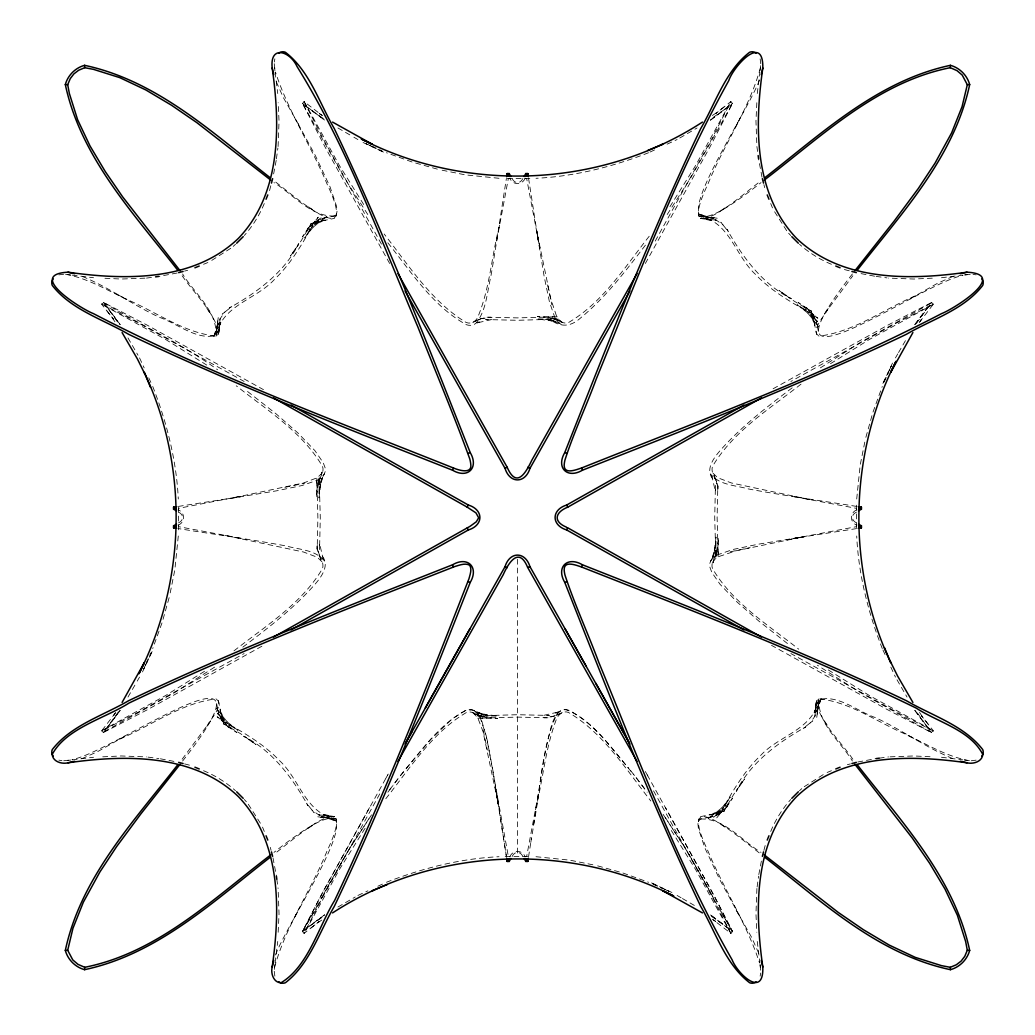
<?xml version="1.0" encoding="UTF-8"?>
<svg xmlns="http://www.w3.org/2000/svg" width="1035" height="1035" viewBox="0 0 1035 1035"><rect width="100%" height="100%" fill="white"/><g stroke="black" fill="none" stroke-linecap="round" stroke-linejoin="round"><path stroke-width="0.75" stroke-dasharray="5 3.75" d="M314.368 911.343L302.492 931.616L325.391 887.37L387.737 774.956M645.348 263.472L709.609 147.63L732.508 103.384L691.121 177.153L665.246 217.57M381.449 244.131L323.502 139.415L304.018 101.585L322.493 115.726M653.551 790.869L711.498 895.586L730.982 933.415L712.507 919.274M278.092 146.517L279.036 121.134L278.169 102.737M756.908 888.483L755.964 913.866L756.831 932.263M178.292 536.001L174.824 569.923L169.559 596.134M178.537 529.829L178.537 505.171M856.462 505.171L856.462 529.829M856.708 498.999L860.176 465.077L865.441 438.866M278.169 932.263L279.036 913.866L278.156 890.074M756.831 102.737L755.964 121.134L756.844 144.926M65.593 274.327C87.574 278.104 106.954 290.214 126.93 299.464C156.194 311.936 183.997 332.895 216.147 336.142L220.817 322.48L218.346 334.551L218.825 333.257L220.119 318.767L218.346 334.551C198.565 342.145 178.059 323.709 159.701 317.435C132.389 304.859 108.015 286.527 79.993 275.491M969.407 760.673C946.068 756.533 925.562 743.453 904.318 733.647C876.347 721.628 849.631 701.795 818.853 698.858L814.183 712.52L816.654 700.449L816.175 701.743L814.881 716.233L816.654 700.449C836.435 692.855 856.941 711.291 875.299 717.565C902.611 730.141 926.985 748.46 955.007 759.509M274.327 969.407L274.935 964.348M760.065 70.652L760.673 65.593M216.535 331.226L218.256 317.357L215.966 334.615L213.818 336.582L218.644 321.497L215.966 334.615C217.169 310.888 193.894 292.75 182.626 273.99M275.129 962.822L277.742 941.462M757.258 93.538L759.871 72.178M818.465 703.774L816.744 717.643L819.034 700.385L821.182 698.418L816.356 713.503L819.034 700.385C817.831 724.112 841.106 742.25 852.374 761.01M274.301 61.971L274.857 58.866M760.699 973.029L760.143 976.134M276.203 160.412L273.007 177.14M276.41 158.86L277.885 148.057M757.115 886.943L758.59 876.14M758.797 874.588L761.993 857.86M387.84 242.811C411.425 272.127 432.811 306.282 466.423 324.731C469.683 325.857 473.551 325.546 476.139 323.036C486.528 310.151 486.993 292.284 490.784 276.785C496.502 244.053 501.186 211.14 506.425 178.318M533.517 824.96C541.227 788.295 540.917 748.719 556.778 714.318C558.835 711.252 562.484 709.04 566.249 709.738C593.391 720.308 609.938 747.49 628.814 768.332M530.8 842.451C537.45 804.337 541.15 765.564 550.84 728.032C552.884 719.571 558.706 705.754 569.806 710.683C596.949 725.548 614.906 752.367 634.481 775.526M528.536 856.902L531.369 838.829M496.722 240.741L508.379 178.369M538.278 794.259L526.621 856.631M274.56 967.389C285.699 926.105 311.121 890.398 327.073 850.951C360.115 781.386 297.174 836.487 275.776 852.853M760.44 67.611C749.301 108.895 723.866 144.59 707.927 184.049C674.885 253.614 737.826 198.513 759.224 182.147M275.776 182.147C297.174 198.513 360.115 253.614 327.073 184.049C311.315 146.09 288.131 111.288 275.465 72.062M759.224 852.853C737.826 836.487 674.885 781.386 707.927 850.951C723.685 888.91 746.869 923.712 759.535 962.938M336.142 216.147L337.074 211.088L336.595 206.379L330.1 186.999L315.468 155.806L295.816 119.62M739.184 915.38L719.532 879.194L704.9 848.001L698.405 828.621L697.926 823.912L698.858 818.853M499.569 225.164C491.56 255.658 490.034 288.131 477.717 317.331C475.764 321.769 470.576 324.498 466.009 322.39C431.284 301.366 408.786 265.452 384.14 233.988M535.431 809.836C543.026 779.847 545.29 748.344 556.377 719.351C558.163 714.603 563.208 710.269 568.448 712.429C603.599 733.09 626.059 769.497 650.86 801.012M310.966 927.968L319.323 921.473L304.018 933.415L323.502 895.586L381.449 790.869M724.034 107.032L715.677 113.527L730.93 101.546L711.498 139.415L653.551 244.131M269.553 190.608L271.092 184.618M763.908 850.382L765.447 844.392M169.132 597.674L162.197 622.346L152.727 648.557M865.868 437.326L872.803 412.654L882.273 386.443M389.652 263.472L325.391 147.63L302.492 103.384L343.879 177.153L369.754 217.57M647.263 774.956L709.609 887.37L732.508 931.616L717.371 905.302M213.818 336.582L220.17 318.651L225.009 311.884L222.189 314.187L231.995 306.386L229.252 308.055C257.029 292.387 284.069 272.813 298.792 243.613L290.537 255.943L301.379 240.482L311.263 223.327L302.556 236.717L318.25 217.156L311.884 225.009L307.279 228.864L314.187 222.189L311.884 225.009L321.756 217.479L312.945 222.81L324.576 217.79L321.497 218.644L334.615 215.966L336.582 213.818M821.182 698.418L814.83 716.349L809.991 723.116L812.811 720.813L803.005 728.614L805.747 726.945C777.971 742.612 750.931 762.187 736.208 791.387L744.463 779.057L733.621 794.518L723.737 811.673L732.444 798.283L720.813 812.811L727.721 806.136L713.244 817.521L722.055 812.19L710.424 817.21L713.503 816.356L700.385 819.034L698.418 821.182M216.147 336.142C221.115 305.312 256.098 299.736 274.611 279.269C290.861 263.886 302.052 244.105 313.062 224.893L304.639 237.895L319.362 219.252L309.219 230.223L326.931 216.341L314.549 224.556L325.106 220.119L311.056 223.922L325.106 220.119M818.853 698.858C813.885 729.688 778.902 735.264 760.389 755.731C744.139 771.114 732.948 790.895 721.938 810.107L730.361 797.105L715.638 815.748L725.781 804.777L708.069 818.659L720.451 810.444L709.894 814.881L723.944 811.078L709.894 814.881M275.491 955.007C289.968 915.445 406.289 747.71 273.99 852.374M759.509 79.993C744.877 119.814 628.775 287.2 761.01 182.626M264.287 203.559C259.487 215.176 252.669 226.122 244.273 235.501M770.713 831.441C775.513 819.823 782.331 808.878 790.727 799.499M233.988 650.86C265.503 626.059 301.909 603.599 322.571 568.448C324.964 559.806 315.093 553.026 317.266 543.957L317.189 549.223L317.887 517.5L316.801 477.86L316.581 497.628L319.22 477.924L318.146 484.095L321.95 472.115L317.37 487.097C316.736 479.697 325.055 473.926 322.571 466.552C302.505 432.125 266.978 410.119 236.252 385.796M801.012 384.14C769.497 408.941 733.09 431.401 712.429 466.552C710.036 475.194 719.907 481.974 717.734 491.043L717.811 485.777L717.113 517.5L718.199 557.14L718.419 537.372L715.78 557.076L716.854 550.905L713.05 562.885L717.63 547.903C718.264 555.303 709.945 561.073 712.429 568.448C732.495 602.875 768.022 624.881 798.748 649.204M242.811 647.16C268.207 627.947 293.772 608.425 314.873 584.4C321.368 576.935 330.113 565.291 321.937 555.666L323.179 559.198L319.634 543.647L319.569 549.339L320.281 517.5L319.168 477.691L318.948 497.887L321.587 478.274L319.686 487.718L323.179 475.802L319.673 484.781L325.288 471.43L325.055 467.613L323.166 462.606L314.873 450.6L297.886 432.94L276.099 413.858L245.153 389.587M792.189 387.84C766.793 407.053 741.228 426.575 720.127 450.6C713.633 458.065 704.887 469.709 713.063 479.334L711.821 475.802L715.366 491.353L715.431 485.661L714.719 517.5L715.832 557.309L716.052 537.113L713.413 556.726L715.314 547.282L711.821 559.198L715.327 550.219L709.712 563.57L709.945 567.387L711.834 572.394L720.127 584.4L737.114 602.059L758.901 621.142L789.847 645.413M143.723 668.946L145.65 664.573M146.297 663.124L150.799 652.93M884.201 382.07L888.703 371.875M889.35 370.426L891.277 366.054M142.494 671.922L152.598 650.51L143.671 668.713M892.506 363.078L882.402 384.49L891.329 366.286M182.626 761.01C289.464 624.467 112.634 752.794 72.062 759.535M852.374 273.99C745.536 410.533 922.366 282.206 962.938 275.465M294.755 917.152L299.464 908.07M735.536 126.93L740.245 117.848M316.956 906.544L324.835 891.937M317.629 905.302L302.466 931.591L319.893 897.513L369.637 807.365M321.135 898.781L322.597 896.077M323.334 894.706L327.112 887.707M325.585 890.527L346.777 852.995L369.754 817.43M327.888 886.283L349.804 847.988L371.888 814.338M385.796 778.411L389.652 771.528M322.415 472.801L317.331 477.717L303.591 482.97L230.456 498.43L276.785 490.784L301.935 485.544L317.447 480.175L320.682 478.222L324.563 473.875M712.585 562.199L715.004 559.159L719.351 556.377L736.286 550.736L804.544 536.57L786.496 539.908L856.631 526.621M127.978 697.072L136.465 682.44M137.228 681.108L139.544 677.11M895.456 357.89L897.772 353.892M898.535 352.56L907.022 337.927M115.234 713.037L113.527 715.677L115.403 713.089M919.766 321.963L921.473 319.323L919.597 321.911M182.147 759.224L210.584 720.942M824.416 314.058L852.853 275.776M669.917 206.741L695.481 165.729L730.71 101.728M365.083 828.259L339.519 869.271L304.29 933.272M710.437 561.125L714.318 556.778L717.553 554.825L733.065 549.456L758.215 544.216L804.286 536.648L795.449 538.498M206.845 726.583C208.604 720.955 227.946 701.691 213.818 698.418M828.155 308.417C826.396 314.045 807.054 333.309 821.182 336.582M525.25 178.098C522.313 185.394 512.687 185.394 509.75 178.098M509.75 856.902C512.687 849.606 522.313 849.606 525.25 856.902M118.533 711.64L103.409 732.534L147.63 709.609L263.472 645.348M916.467 323.36L931.591 302.466L887.37 325.391L771.528 389.652M522.856 178.537C520.553 183.919 514.447 183.919 512.144 178.537M512.144 856.462C514.46 851.081 520.54 851.081 522.856 856.462M115.726 712.507L101.585 730.982L139.415 711.498L244.131 653.551M919.274 322.493L933.454 304.07L895.586 323.502L790.869 381.449M649.204 236.252C624.881 266.978 602.875 302.505 568.448 322.571C561.048 325.094 555.329 316.606 547.903 317.37L562.885 321.95L550.905 318.146L557.076 319.22L537.372 316.581L557.14 316.801L517.5 317.887L485.777 317.189L491.043 317.266L481.197 318.664L472.801 322.415M385.796 798.748C410.119 768.022 432.125 732.495 466.552 712.429C473.952 709.907 479.671 718.393 487.097 717.63L472.115 713.05L484.095 716.854L477.924 715.78L497.628 718.419L477.86 718.199L517.5 717.113L549.223 717.811L543.957 717.734L553.803 716.336L562.199 712.585M120.228 710.346L104.587 731.434L174.773 692.518L217.57 665.246M914.772 324.654L930.413 303.565L860.227 342.482L817.43 369.754M387.866 792.176L393.158 785.099M645.413 245.153C625.826 270.743 606.135 296.812 581.178 317.447C571.087 326.698 561.436 327.823 550.219 319.673L559.198 323.179L547.282 319.686L556.726 321.587L537.113 318.948L557.309 319.168L517.5 320.281L485.661 319.569L491.353 319.634L475.802 323.179L479.334 321.937L473.875 324.563M389.587 789.847L398.656 777.919M103.591 732.224L120.034 710.489M914.966 324.511L931.409 302.776M394.969 782.719L404.284 770.726M400.519 775.526C420.081 752.354 438.051 725.522 465.194 710.683C472.076 707.28 478.623 713.218 484.781 715.327L475.802 711.821L487.718 715.314L478.274 713.413L497.887 716.052L477.691 715.832L517.5 714.719L549.339 715.431L543.647 715.366L559.198 711.821L555.666 713.063L561.125 710.437M406.186 768.332L431.077 739.132L452.23 718.795L465.194 710.683L471.934 709.803L474.806 710.954L479.8 716.841L482.025 721.731L487.252 740.31L508.379 856.631M716.75 817.844L723.116 809.991L720.813 812.811M302.453 103.526L304.005 101.702M730.995 933.298L732.547 931.539M107.032 310.966L113.527 319.323L101.598 304.161L103.526 302.453L147.63 325.391L263.472 389.652M927.968 724.034L921.473 715.677L933.402 730.839L931.474 732.547L887.37 709.609L771.528 645.348M233.224 246.382L235.501 244.273M799.499 790.727L801.776 788.618M230.753 248.296L209.316 261.946M804.247 786.704L825.684 773.054M710.489 120.034L732.224 103.591M101.728 730.71L165.729 695.481L206.741 669.917M933.272 304.29L869.271 339.519L828.259 365.083M302.776 931.409L324.511 914.966M710.346 120.228L731.434 104.587L711.64 118.533M324.654 914.772L303.565 930.413L323.36 916.467M178.537 522.856C183.894 520.553 183.932 514.447 178.537 512.144M856.462 512.144C851.055 514.447 851.106 520.553 856.462 522.856M178.098 525.25C185.394 522.313 185.394 512.687 178.098 509.75M856.902 509.75C849.606 512.687 849.606 522.313 856.902 525.25M712.39 115.48L717.359 112.168M317.642 922.832L322.61 919.52M720.942 210.584L726.583 206.845M308.417 828.155L314.058 824.416M679.775 138.004L697.072 127.978M337.927 907.022L355.225 896.996M124.937 736.144L97.51 751.695L79.993 759.509M910.063 298.856L937.49 283.305L955.007 275.491M915.38 295.816C883.605 309.323 853.629 332.132 818.853 336.142M119.62 739.184C151.369 725.548 181.384 702.959 216.147 698.858M649.993 152.067L657.121 148.768M667.122 144.163L677.11 139.544M357.89 895.456L367.878 890.837M377.878 886.232L385.007 882.933M334.615 215.966C310.888 217.169 292.75 193.894 273.99 182.626M700.385 819.034C724.112 817.831 742.25 841.106 761.01 852.374M203.559 264.287L207.88 262.528M827.12 772.472L831.441 770.713M648.557 152.727C612.616 166.777 574.658 176.468 536.001 178.292M386.443 882.273C422.384 868.223 460.342 858.533 498.999 856.708M103.526 302.453C140.605 325.132 181.927 343.724 217.57 369.754M931.539 732.547L857.847 691.121L817.43 665.246M177.14 273.007L158.86 276.41M184.618 271.092L187.62 270.316M847.38 764.684L850.382 763.908M857.86 761.993L876.14 758.59M58.866 274.857L63.717 274.236M976.134 760.143L971.283 760.764M239.551 496.502L178.369 508.379M284.884 487.369L304.717 483.19M730.283 551.81L750.116 547.631M322.48 220.817L334.551 218.346M700.449 816.654L712.52 814.183M965.241 274.948L971.283 274.236M63.717 760.764L69.759 760.052M178.318 506.425L240.741 496.722M856.682 528.574L794.259 538.278M146.517 278.092L155.78 276.824M879.22 758.176L888.483 756.908M941.462 277.742L962.822 275.129M964.348 274.935L967.389 274.56M67.611 760.44L70.652 760.065M72.178 759.871L93.538 757.258M932.263 278.169L913.866 279.036L888.483 278.092M102.737 756.831L121.134 755.964L146.517 756.908M529.829 178.537L505.171 178.537M505.171 856.462L529.829 856.462M144.926 278.156L121.134 279.036L102.737 278.169M890.074 756.844L913.866 755.964L932.263 756.831M931.474 302.453L933.298 304.005M498.999 178.292L465.077 174.824L438.866 169.559M536.001 856.708L569.923 860.176L596.134 865.441M703.36 218.902L716.233 220.119L700.449 218.346L712.52 220.817L698.858 216.147L698.418 213.818L713.503 218.644L700.385 215.966L717.643 218.256L703.774 216.535M331.64 816.097L318.767 814.881L334.551 816.654L322.48 814.183L336.142 818.853L336.582 821.182L321.497 816.356L334.615 819.034L317.357 816.744L331.226 818.465M67.611 274.56L70.652 274.935M72.178 275.129L93.538 277.742M941.462 757.258L962.822 759.871M964.348 760.065L967.389 760.44M973.029 274.301L976.134 274.857M61.971 760.699L58.866 760.143M874.588 276.203L857.86 273.007M876.14 276.41L886.943 277.885M148.057 757.115L158.86 758.59M160.412 758.797L177.14 761.993M856.682 506.425C820.677 500.617 784.53 495.713 748.68 488.999C735.885 485.299 719.234 485.273 710.437 473.875M324.563 561.125C315.766 549.727 299.115 549.701 286.32 546.001C250.47 539.287 214.323 534.383 178.318 528.574M794.259 496.722L856.631 508.379M240.741 538.278L178.369 526.621M809.836 499.569L731.409 482.97L717.669 477.717L712.585 472.801M225.164 535.431L303.591 552.03L317.331 557.283L322.415 562.199M101.702 304.005L139.415 323.502L244.131 381.449M933.298 730.995L895.586 711.498L790.869 653.551M844.392 269.553L850.382 271.092M184.618 763.908L190.608 765.447M437.326 169.132L412.654 162.197L386.443 152.727M597.674 865.868L622.346 872.803L648.557 882.273M698.418 213.818L716.349 220.17L723.116 225.009L720.813 222.189L728.614 231.995L726.945 229.252C742.612 257.029 762.187 284.069 791.387 298.792L779.057 290.537L794.518 301.379L811.673 311.263L798.283 302.556L817.844 318.25L809.991 311.884L806.136 307.279L812.811 314.187M336.582 821.182L318.651 814.83L311.884 809.991L314.187 812.811L306.386 803.005L308.055 805.747C292.387 777.971 272.813 750.931 243.613 736.208L255.943 744.463L240.482 733.621L223.327 723.737L236.717 732.444L217.156 716.75L225.009 723.116L228.864 727.721L222.189 720.813M698.858 216.147C729.688 221.115 735.264 256.098 755.731 274.611C771.114 290.861 790.895 302.052 810.107 313.062L797.105 304.639L815.748 319.362L804.777 309.219L818.659 326.931L810.444 314.549L814.881 325.106L811.078 311.056L814.881 325.106M336.142 818.853C305.312 813.885 299.736 778.902 279.269 760.389C263.886 744.139 244.105 732.948 224.893 721.938L237.895 730.361L219.252 715.638L230.223 725.781L216.341 708.069L224.556 720.451L220.119 709.894L223.922 723.944L220.119 709.894M831.441 264.287C819.823 259.487 808.878 252.669 799.499 244.273M203.559 770.713C215.176 775.513 226.122 782.331 235.501 790.727M366.054 143.723L370.426 145.65M371.875 146.297L382.07 150.799M652.93 884.201L663.124 888.703M664.573 889.35L668.946 891.277M363.078 142.494L384.49 152.598L366.286 143.671M671.922 892.506L650.51 882.402L668.713 891.329M117.848 294.755L126.93 299.464M908.07 735.536L917.152 740.245M710.489 914.966L732.534 931.591L715.107 897.513L665.363 807.365M562.199 322.415L559.159 319.996L556.377 315.649L550.736 298.714L536.57 230.456L539.908 248.504L526.621 178.369M472.801 712.585L477.717 717.669L482.97 731.409L498.43 804.544L495.092 786.496L498.352 804.286L496.502 795.449M337.927 127.978L352.56 136.465M353.892 137.228L357.89 139.544M677.11 895.456L681.108 897.772M682.44 898.535L697.072 907.022M321.963 115.234L319.323 113.527L321.911 115.403M713.037 919.766L715.677 921.473L713.089 919.597M308.417 206.845L314.058 210.584M720.942 824.416L726.583 828.155M828.259 669.917L869.271 695.481L933.272 730.71M206.741 365.083L165.729 339.519L101.728 304.29M561.125 324.563L556.778 320.682L554.825 317.447L549.456 301.935L544.216 276.785L536.648 230.714L538.498 239.551M473.875 710.437L478.222 714.318L480.175 717.553L486.23 735.833L492.647 768.953L506.464 856.902M323.36 118.533L303.565 104.587L324.654 120.228M711.64 916.467L731.434 930.413L710.346 914.772M302.776 103.591L324.511 120.034M101.702 730.995L103.526 732.547M730.995 101.702L732.547 103.526M304.005 933.298L302.453 931.474M788.618 233.224L790.727 235.501M244.273 799.499L246.382 801.776M732.224 931.409L719.364 908.989M809.991 311.884L817.521 321.756L812.19 312.945L817.21 324.576L816.356 321.497L819.034 334.615M225.009 723.116L217.479 713.244L222.81 722.055L217.79 710.424L218.644 713.503L215.966 700.385M852.853 759.224C840.329 741.112 822.463 724.94 816.097 703.36M630.716 770.726L640.031 782.719M182.147 275.776C194.671 293.888 212.537 310.06 218.902 331.64M786.704 230.753L773.054 209.316M248.296 804.247L261.946 825.684M636.344 777.919L645.413 789.847M304.29 101.728L339.519 165.729L365.083 206.741M730.71 933.272L695.481 869.271L669.917 828.259M914.966 710.489L931.409 732.224M103.591 302.776L120.034 324.511M641.842 785.099L647.16 792.189M914.772 710.346L930.413 731.434L916.467 711.64M120.228 324.654L104.587 303.565L118.533 323.36M663.112 814.338L685.196 847.988L707.112 886.283M665.246 817.43L688.223 852.995L709.415 890.527M919.52 712.39L922.832 717.359M112.168 317.642L115.48 322.61M824.416 720.942L828.155 726.583M206.845 308.417L210.584 314.058M896.996 679.775L907.022 697.072M127.978 337.927L138.004 355.225M298.856 124.937L283.305 97.51L275.491 79.993M736.144 910.063L751.695 937.49L759.509 955.007M645.348 771.528L649.204 778.411M710.165 891.937L718.044 906.544M710.929 893.321L707.888 887.707M712.403 896.077L713.865 898.781M882.933 649.993L886.232 657.121M890.837 667.122L895.456 677.11M139.544 357.89L144.163 367.878M148.768 377.878L152.067 385.007M770.713 203.559L772.472 207.88M262.528 827.12L264.287 831.441M882.273 648.557C868.223 612.616 858.533 574.658 856.708 536.001M152.727 386.443C166.777 422.384 176.468 460.342 178.292 498.999M761.993 177.14L758.59 158.86M763.908 184.618L764.684 187.62M270.316 847.38L271.092 850.382M273.007 857.86L276.41 876.14M760.143 58.866L760.764 63.717M274.857 976.134L274.236 971.283M547.631 284.884L551.81 304.717M483.19 730.283L487.369 750.116M814.183 322.48L816.654 334.551M218.346 700.449L220.817 712.52M760.052 965.241L760.764 971.283M274.236 63.717L274.948 69.759M528.574 178.318L538.278 240.741M506.425 856.682L496.722 794.259M756.908 146.517L758.176 155.78M276.824 879.22L278.092 888.483M757.258 941.462L759.871 962.822M760.065 964.348L760.44 967.389M274.56 67.611L274.935 70.652M275.129 72.178L277.742 93.538M517.5 559.262L517.5 856.036M478.299 319.776L475.104 320.889L478.299 319.776M556.908 715.094L559.896 714.111L550.905 716.854L556.908 715.094M481.055 318.586L478.092 319.906L484.095 318.146L481.197 318.664M715.224 478.299L714.111 475.104L715.224 478.299M319.906 556.908L320.889 559.896L318.146 550.905L319.906 556.908M716.414 481.055L715.094 478.092L716.854 484.095L716.336 481.197"/><path stroke-width="1.5" d="M176.532 510.85L173.544 509.194L173.569 507.163L176.739 506.671M858.261 528.329L861.431 527.837L861.456 525.806L858.468 524.15M177.865 764.619C133.424 821.751 80.808 877.602 65.321 950.415C67.831 959.652 75.348 967.169 84.585 969.679L84.728 967.311L77.987 964.361L72.773 959.911L67.689 950.272L72.942 928.304L83.369 902.145L99.916 871.936L116.67 846.527L140.876 813.872L180.116 764.231M854.884 270.769L894.124 221.128L918.33 188.474L935.084 163.064L951.631 132.855L962.058 106.696L967.311 84.728L962.227 75.089L957.013 70.639L950.272 67.689L950.415 65.321C959.652 67.831 967.169 75.348 969.679 84.585C954.192 157.398 901.576 213.249 857.135 270.381M272.192 967.039C270.523 973.211 273.589 982.875 281.08 982.745C308.417 966.211 318.534 926.532 334.603 900.515C384.283 795.359 426.756 686.968 468.997 578.668C470.097 574.438 472.128 569.366 469.735 565.265C465.077 562.678 459.411 565.239 454.701 566.559C345.108 609.511 235.281 652.335 129 703.063C105.104 718.342 66.344 728.019 52.229 754.386C52.656 761.631 61.854 764.373 67.961 762.808C125.481 754.631 193.454 753.596 238.386 796.614C281.404 841.546 280.369 909.519 272.192 967.039L273.745 960.247M762.808 67.961C763.416 32.745 733.09 67.055 728.834 80.497C675.855 175.924 637.444 278.531 596.134 379.315C586.224 406.38 573.726 432.591 564.955 460.045C564.515 461.908 564.178 463.796 564.178 465.711C564.385 474.754 576.663 469.541 581.579 467.988C702.83 419.615 825.684 373.907 941.656 313.566C952.575 309.581 1009.642 274.43 967.039 272.192C909.519 280.369 841.546 281.404 796.614 238.386C753.596 193.454 754.631 125.481 762.808 67.961L761.255 74.753M506.671 176.739L507.163 173.569L509.194 173.544L510.85 176.532M524.15 858.468L525.806 861.456L527.837 861.431L528.329 858.261M508.78 175.963L509.194 173.544M525.806 861.456L526.22 859.037M271.468 183.13L272.632 178.641M762.368 856.359L763.532 851.87M180.116 270.769L122.596 196.792L105.298 171.603L89.967 145.857L77.651 119.801L69.371 93.538L67.689 84.728L70.238 78.66L73.886 73.886L78.66 70.238L84.728 67.689L93.538 69.371L119.801 77.651L145.857 89.967L171.603 105.298L196.792 122.596L270.769 180.116M854.884 764.231L912.404 838.208L929.702 863.397L945.033 889.143L957.349 915.199L965.629 941.462L967.311 950.272L964.762 956.34L961.114 961.114L956.34 964.762L950.272 967.311L941.462 965.629L915.199 957.349L889.143 945.033L863.397 929.702L838.208 912.404L764.231 854.884M177.865 270.381C133.411 213.249 80.821 157.398 65.321 84.585C67.831 75.348 75.348 67.831 84.585 65.321C157.398 80.808 213.249 133.424 270.381 177.865M857.135 764.619C901.588 821.751 954.179 877.602 969.679 950.415C967.169 959.652 959.652 967.169 950.415 969.679C877.602 954.192 821.751 901.576 764.619 857.135M278.894 981.827C280.705 983.315 283.305 983.677 285.453 982.694C309.646 963.999 319.298 932.134 334.24 906.479C384.735 800.715 427.209 691.367 470.226 582.42C479.153 567.232 467.768 555.847 452.58 564.774C343.633 607.791 234.285 650.265 128.521 700.76C102.866 715.702 71.001 725.354 52.306 749.547C51.323 751.695 51.685 754.295 53.173 756.106M756.106 53.173C754.295 51.685 751.695 51.323 749.547 52.306C725.354 71.001 715.702 102.866 700.76 128.521C650.265 234.285 607.791 343.633 564.774 452.58C555.847 467.768 567.232 479.153 582.42 470.226C691.367 427.209 800.715 384.735 906.479 334.24C932.134 319.298 963.999 309.646 982.694 285.453C983.677 283.305 983.315 280.705 981.827 278.894M53.173 278.894C51.685 280.705 51.323 283.305 52.306 285.453C71.001 309.646 102.866 319.298 128.521 334.24C234.285 384.735 343.633 427.209 452.58 470.226L453.421 467.988C332.157 419.628 209.316 373.894 93.344 313.566C82.425 309.581 25.358 274.43 67.961 272.192C125.481 280.369 193.454 281.404 238.386 238.386C281.404 193.454 280.369 125.481 272.192 67.961C269.682 44.725 289.955 50.935 297.032 66.525C347.644 148.057 380.401 239.124 417.92 327.086C435.256 371.022 453.757 414.569 469.786 458.984C470.226 460.653 470.576 462.347 470.744 464.068C472.49 474.548 458.79 470.239 453.421 467.988M581.579 567.012C576.663 565.459 564.385 560.245 564.178 569.289C564.178 571.255 564.528 573.209 564.994 575.124C574.761 604.789 587.971 633.278 598.864 662.542C640.329 762.821 678.093 865.415 732.12 959.82C737.735 974.142 763.882 998.762 762.808 967.039C754.631 909.519 753.596 841.546 796.614 796.614C841.546 753.596 909.519 754.631 967.039 762.808C973.146 764.373 982.344 761.631 982.771 754.386C970.157 730.011 938.033 722.339 916.26 708.134C807.352 655.077 694.213 611.387 581.579 567.012L582.42 564.774C691.367 607.791 800.715 650.265 906.479 700.76C932.134 715.702 963.999 725.354 982.694 749.547C983.677 751.695 983.315 754.295 981.827 756.106M266.047 199.237L267.793 194.916M767.207 840.084L768.953 835.762M528.329 176.739L527.837 173.569L525.806 173.544L524.15 176.532M506.671 858.261L507.163 861.431L509.194 861.456L510.85 858.468M637.017 273.654L531.757 460.329C525.573 473.318 516.491 488.805 507.15 467.225L397.983 273.654M397.983 761.346L503.243 574.671C508.664 562.458 518.962 546.415 527.565 567.219M527.19 174.824L527.837 173.569M273.654 637.017L470.162 526.246L476.294 521.795L478.662 517.759L475.958 512.881L467.225 507.15L468.325 505.028L291.029 405.086M743.971 629.914L566.675 529.972L567.4 527.656M507.81 860.176L507.163 861.431L506.697 858.416M629.914 291.029L529.972 468.325C525.275 483.746 509.725 483.746 505.028 468.325L405.086 291.029M425.333 707.927L505.028 566.675C509.725 551.254 525.275 551.254 529.972 566.675L585.978 665.854M406.25 741.927L412.409 730.93M405.086 743.971L470.006 628.659M122.091 702.442L144.214 662.762L138.988 673.733C186.339 580.532 188.784 466.966 144.214 372.238L150.502 387.336M912.909 332.558L890.786 372.238L896.012 361.267C848.661 454.468 846.216 568.034 890.786 662.762L884.498 647.664M243.225 236.653L236.653 243.225M791.775 798.347L798.347 791.775M764.619 177.865C821.751 133.424 877.602 80.808 950.415 65.321M270.381 857.135C213.249 901.576 157.398 954.192 84.585 969.679M764.231 180.116C821.687 136.322 877.201 82.192 950.272 67.689M270.769 854.884C213.313 898.703 157.799 952.795 84.728 967.311M278.894 53.173C280.705 51.685 283.305 51.323 285.453 52.306C309.646 71.001 319.298 102.866 334.24 128.521C384.735 234.285 427.209 343.633 470.226 452.58C479.153 467.768 467.768 479.153 452.58 470.226M756.106 981.827C754.295 983.315 751.695 983.677 749.547 982.694C725.354 963.999 715.702 932.134 700.76 906.479C650.265 800.715 607.791 691.367 564.774 582.42C555.847 567.232 567.232 555.847 582.42 564.774M702.442 122.091C601.956 187.581 467.872 193.804 361.267 138.988L372.238 144.214L332.558 122.091M332.558 912.909C433.044 847.419 567.128 841.196 673.733 896.012L662.762 890.786L702.442 912.909M176.532 524.15L173.544 525.806L173.569 527.837L176.739 528.329M858.468 510.85L861.456 509.194L861.431 507.163L858.261 506.671M566.507 527.19C552.638 521.472 555.29 512.118 567.775 507.15L761.346 397.983M468.325 505.028C483.746 509.725 483.746 525.275 468.325 529.972L291.029 629.914M566.675 529.972C551.254 525.275 551.254 509.725 566.675 505.028L743.971 405.086M173.569 527.837L174.824 527.19M505.028 468.325L507.15 467.225M527.617 567.309L529.972 566.675M860.176 507.81L861.431 507.163M647.664 150.502L662.762 144.214L660.692 145.004M387.336 884.498L372.238 890.786L374.308 889.996M194.916 267.793L199.237 266.047M835.762 768.953L840.084 767.207M467.988 453.421L470.226 452.58M564.774 582.42L567.012 581.579M960.247 273.745L967.039 272.192M74.753 761.255L67.961 762.808M178.641 272.632L183.13 271.468M851.87 763.532L856.359 762.368M173.544 509.194L175.963 508.78M859.037 526.22L861.456 525.806M155.78 276.824L158.86 276.41M876.14 758.59L879.22 758.176M967.311 84.728L969.679 84.585M65.321 950.415L67.689 950.272M65.321 84.585L67.689 84.728M967.311 950.272L969.679 950.415M859.037 508.78L861.456 509.194M173.544 525.806L175.963 526.22M67.961 272.192L74.753 273.745M967.039 762.808L960.247 761.255M851.87 271.468L856.359 272.632M178.641 762.368L183.13 763.532M564.774 452.58L567.012 453.421M467.988 581.579L470.226 582.42M835.762 266.047L840.084 267.793M194.916 767.207L199.237 768.953M860.176 527.19L861.431 527.837M527.85 467.225L529.972 468.325M505.028 566.675L507.15 567.775M173.569 507.163L174.824 507.81M761.346 637.017L567.775 527.85M273.654 397.983L467.225 507.15M798.347 243.225L791.775 236.653M236.653 791.775L243.225 798.347M912.909 702.442L897.565 675.984L889.996 660.692M122.091 332.558L137.435 359.016L145.004 374.308M527.85 567.775L637.017 761.346M595.785 683.255L628.75 741.927M564.994 628.659L629.914 743.971M507.163 173.569L507.81 174.824M566.675 505.028L567.775 507.15M467.225 527.85L468.325 529.972M527.19 860.176L527.837 861.431M767.207 194.916L768.953 199.237M266.047 835.762L267.793 840.084M581.579 467.988L582.42 470.226M452.58 564.774L453.421 567.012M761.255 960.247L762.808 967.039M273.745 74.753L272.192 67.961M762.368 178.641L763.532 183.13M271.468 851.87L272.632 856.359M525.806 173.544L526.22 175.963M508.78 859.037L509.194 861.456M758.176 155.78L758.59 158.86M276.41 876.14L276.824 879.22M950.272 967.311L950.415 969.679M84.585 65.321L84.728 67.689"/></g></svg>
